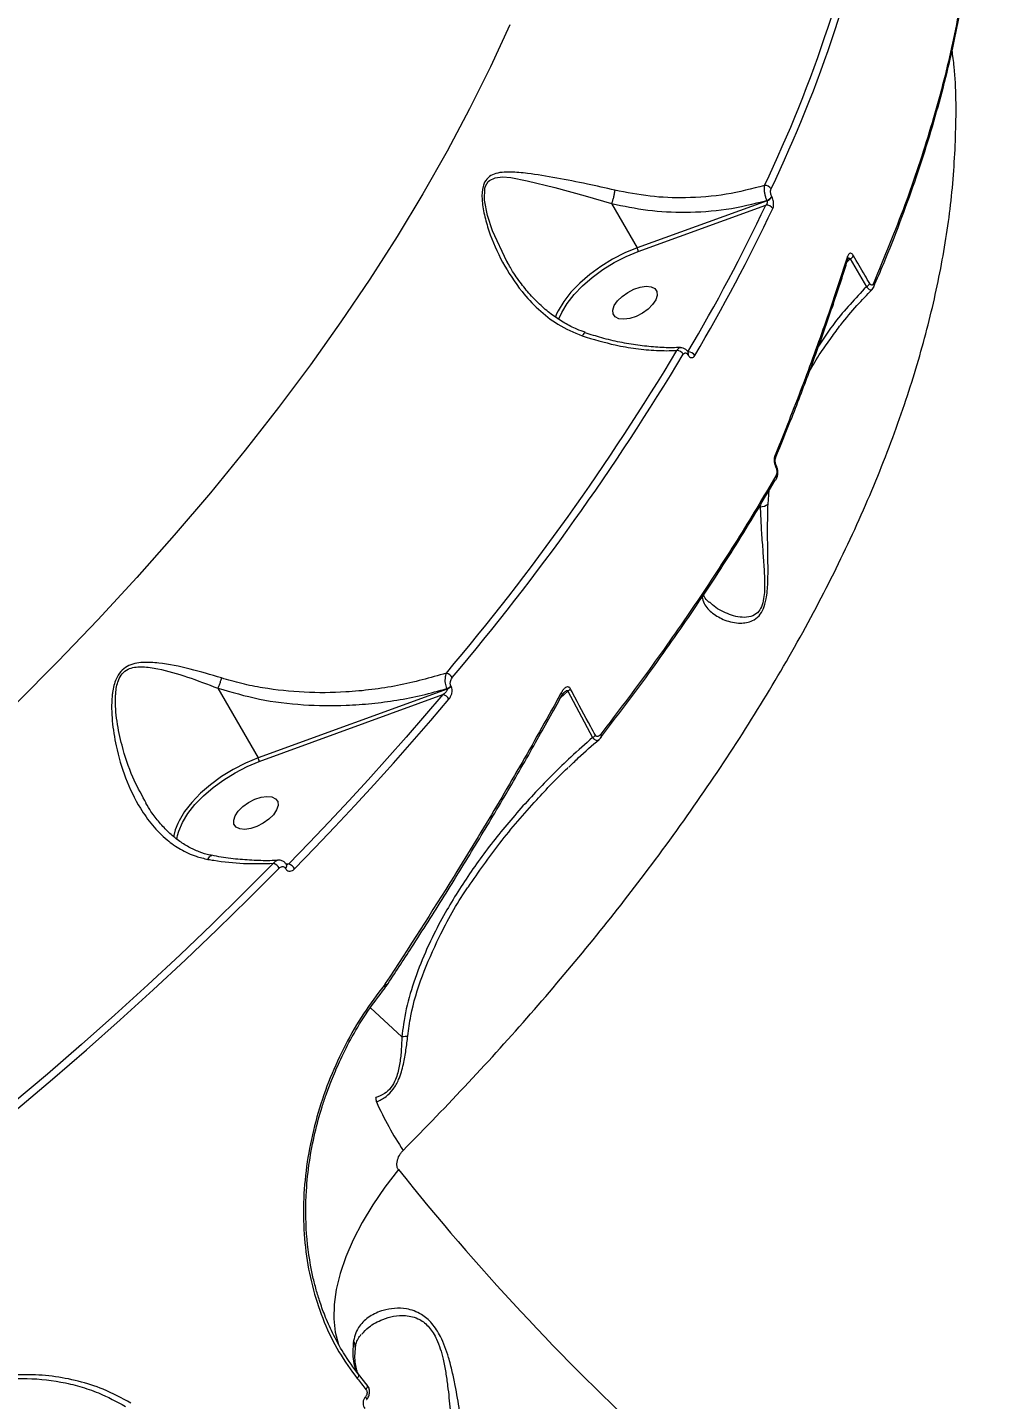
# Model space of a CAD drawing. Header units: millimetres. Extents: x -7447 to 8662, y -5576 to 6370.
# Drawn here: x 1493.8 to 1671.4, y -1896.2 to -1646 of the extents above; entities that cross this region are included whole.
import ezdxf

# ---------------------------------------------------------------- set-up
doc = ezdxf.new("R2010")
doc.units = ezdxf.units.MM
doc.layers.add('DiKom', color=7, linetype='Continuous')
doc.layers.add('DIKOM_ОБЪЕКТ', color=7, linetype='Continuous')
doc.styles.add('style1', font='arial.ttf', dxfattribs={"width": 0.8})
doc.dimstyles.new('1-50', dxfattribs={"dimtxt": 300, "dimasz": 200, "dimexe": 100, "dimexo": 0, "dimgap": 100, "dimtad": 1, "dimdec": 0, "dimtxsty": 'style1', "dimcen": 0, "dimclrd": 7, "dimclre": 7, "dimadec": 1, "dimazin": 2, "dimtfac": 1, "dimtdec": 0, "dimtmove": 1, "dimatfit": 3, "dimfxl": 0, "dimlwd": 25, "dimlwe": 18, "dimarcsym": 0})

# ---------------------------------------------------------------- blocks, each defined once
blk = doc.blocks.new('*D10')
at = {"color": 7, "linetype": 'Continuous', "lineweight": 18, "transparency": 16777216}
for p, q in [((-5489.75, 240.8), (-5489.75, 4573.49)), ((4778.18, -2126.78), (4778.18, 4573.49))]:
    blk.add_line(p, q, dxfattribs=at)
at = {"color": 7, "linetype": 'Continuous', "lineweight": 25, "transparency": 16777216}
blk.add_line((4578.18, 4473.49), (-5289.75, 4473.49), dxfattribs=at)
at = {"color": 7, "linetype": 'Continuous', "transparency": 16777216}
for points in [[(-5289.75, 4506.82), (-5289.75, 4440.16), (-5489.75, 4473.49)], [(4578.18, 4506.82), (4578.18, 4440.16), (4778.18, 4473.49)]]:
    blk.add_solid(points, dxfattribs=at)
at = {"layer": 'Defpoints', "color": 0, "linetype": 'Continuous', "transparency": 16777216}
for p in [(-5489.75, 4473.49), (-5489.75, 240.8), (4778.18, -2126.78)]:
    blk.add_point(p, dxfattribs=at)
at = {"color": 0, "linetype": 'Continuous', "lineweight": 15, "transparency": 16777216, "insert": (-777.31, 4726.76), "char_height": 300, "attachment_point": 5, "style": 'style1'}
blk.add_mtext('10300', dxfattribs=at)
blk = doc.blocks.new('*D11')
at = {"color": 7, "linetype": 'Continuous', "lineweight": 18, "transparency": 16777216}
for p, q in [((2045.4, 3512.26), (7772.09, 3512.26)), ((-1858.48, -4091.08), (7772.09, -4091.08))]:
    blk.add_line(p, q, dxfattribs=at)
at = {"color": 7, "linetype": 'Continuous', "lineweight": 25, "transparency": 16777216}
blk.add_line((7672.09, -3891.08), (7672.09, 3312.26), dxfattribs=at)
at = {"color": 7, "linetype": 'Continuous', "transparency": 16777216}
for points in [[(7638.76, 3312.26), (7705.42, 3312.26), (7672.09, 3512.26)], [(7638.76, -3891.08), (7705.42, -3891.08), (7672.09, -4091.08)]]:
    blk.add_solid(points, dxfattribs=at)
at = {"layer": 'Defpoints', "color": 0, "linetype": 'Continuous', "transparency": 16777216}
for p in [(2045.4, 3512.26), (7672.09, 3512.26), (-1858.48, -4091.08)]:
    blk.add_point(p, dxfattribs=at)
at = {"color": 0, "linetype": 'Continuous', "lineweight": 15, "transparency": 16777216, "insert": (7418.92, 3.22), "char_height": 300, "attachment_point": 5, "rotation": 90, "style": 'style1'}
blk.add_mtext('7600', dxfattribs=at)
blk = doc.blocks.new('*D12')
at = {"layer": 'Defpoints', "color": 0, "transparency": 16777216}
for p in [(-7446.93, 5919.72), (-7446.93, 736.93), (6905.53, -2412.68)]:
    blk.add_point(p, dxfattribs=at)
at = {"layer": 'DiKom', "color": 7, "lineweight": 18, "transparency": 16777216}
for p, q in [((-7446.93, 736.93), (-7446.93, 6019.72)), ((6905.53, -2412.68), (6905.53, 6019.72))]:
    blk.add_line(p, q, dxfattribs=at)
at = {"layer": 'DiKom', "color": 7, "lineweight": 25, "transparency": 16777216}
blk.add_line((6705.53, 5919.72), (-7246.93, 5919.72), dxfattribs=at)
at = {"layer": 'DiKom', "color": 7, "transparency": 16777216}
for points in [[(-7246.93, 5953.05), (-7246.93, 5886.39), (-7446.93, 5919.72)], [(6705.53, 5953.05), (6705.53, 5886.39), (6905.53, 5919.72)]]:
    blk.add_solid(points, dxfattribs=at)
at = {"layer": 'DiKom', "color": 0, "transparency": 16777216, "insert": (-918.31, 6173), "char_height": 300, "attachment_point": 5, "style": 'style1'}
blk.add_mtext('14300', dxfattribs=at)
blk = doc.blocks.new('*D13')
at = {"layer": 'Defpoints', "color": 0, "transparency": 16777216}
for p in [(2049.72, 5594.27), (-1141.86, -5576.35), (8561.69, -5576.35)]:
    blk.add_point(p, dxfattribs=at)
at = {"layer": 'DiKom', "color": 7, "lineweight": 18, "transparency": 16777216}
for p, q in [((2049.72, 5594.27), (8661.69, 5594.27)), ((-1141.86, -5576.35), (8661.69, -5576.35))]:
    blk.add_line(p, q, dxfattribs=at)
at = {"layer": 'DiKom', "color": 7, "lineweight": 25, "transparency": 16777216}
blk.add_line((8561.69, 5394.27), (8561.69, -5376.35), dxfattribs=at)
at = {"layer": 'DiKom', "color": 7, "transparency": 16777216}
for points in [[(8528.35, 5394.27), (8595.02, 5394.27), (8561.69, 5594.27)], [(8528.35, -5376.35), (8595.02, -5376.35), (8561.69, -5576.35)]]:
    blk.add_solid(points, dxfattribs=at)
at = {"layer": 'DiKom', "color": 0, "transparency": 16777216, "insert": (8308.52, 8.96), "char_height": 300, "attachment_point": 5, "rotation": 90, "style": 'style1'}
blk.add_mtext('11200', dxfattribs=at)

msp = doc.modelspace()

# ---------------------------------------------------------------- linework, layer by layer
at = {"layer": 'DIKOM_ОБЪЕКТ', "color": 7, "linetype": 'Continuous', "lineweight": 15}
for p, q in [((1600.41, -1678.11), (1605.08, -1686.2)), ((1628.76, -1677.61), (1605.08, -1686.2)), ((1605.28, -1686.86), (1628.53, -1678.43)), ((1628.73, -1677.55), (1628.76, -1677.61)), ((1629.65, -1676.89), (1629.62, -1676.83)), ((1643.37, -1688.73), (1643.91, -1688.22)), ((1643.91, -1688.22), (1646.88, -1693.3)), ((1648.26, -1693.28), (1648.25, -1693.31)), ((1590.43, -1698.13), (1590.1, -1698.91)), ((1614.32, -1705.69), (1614.35, -1705.73)), ((1614.4, -1705.29), (1614.38, -1705.25)), ((1628.95, -1732.92), (1629.16, -1730.38)), ((1627.55, -1733.04), (1627.52, -1733.41)), ((1618.35, -1750.82), (1618.27, -1750.74)), ((1528.56, -1766.5), (1535.92, -1779.23)), ((1570.35, -1766.57), (1570.4, -1766.65)), ((1571.14, -1766.14), (1571.1, -1766.06)), ((1570.4, -1766.65), (1535.92, -1779.23)), ((1536.11, -1779.9), (1569.61, -1767.67)), ((1591.1, -1768.23), (1592.4, -1767.02)), ((1592.4, -1767.02), (1596.94, -1775.49)), ((1515.5, -1787.45), (1515.27, -1787)), ((1521.11, -1794.11), (1521.23, -1793.39)), ((1541.52, -1798.55), (1541.03, -1798.61)), ((1541.14, -1798.73), (1541.13, -1798.71)), ((1540.9, -1799.36), (1540.91, -1799.38)), ((1559.1, -1820.42), (1558.91, -1820.7)), ((1559.04, -1821.18), (1559.37, -1820.73)), ((1559.13, -1820.38), (1559.1, -1820.42)), ((1562.15, -1830.1), (1556.42, -1824.8)), ((1553.65, -1886.69), (1553.66, -1886.65)), ((1555.84, -1893.58), (1554.26, -1891.6)), ((1555.5, -1895.73), (1555.49, -1895.75)), ((1555.71, -1896.23), (1555.73, -1896.21))]:
    msp.add_line(p, q, dxfattribs=at)
at = {"layer": 'DIKOM_ОБЪЕКТ', "color": 7, "linetype": 'Continuous', "lineweight": 15, "flags": 128}
for points in [[(1581.86, -1645.55), (1578.34, -1653.18), (1574.51, -1660.86), (1570.39, -1668.58), (1565.97, -1676.33), (1561.27, -1684.1), (1556.28, -1691.9), (1551.01, -1699.7), (1545.46, -1707.51), (1539.65, -1715.31), (1533.56, -1723.1), (1527.22, -1730.87), (1520.63, -1738.62), (1513.79, -1746.34), (1506.71, -1754.01), (1499.39, -1761.64), (1491.85, -1769.21)], [(1581.31, -1688.7), (1578.66, -1683.07), (1577.77, -1680.32), (1577.22, -1677.48), (1577.29, -1675.32), (1577.41, -1674.92), (1577.91, -1674.07), (1578.11, -1673.89), (1579.14, -1673.4), (1580.52, -1673.27), (1582.03, -1673.39), (1585.03, -1673.95), (1590.05, -1675.2), (1595.59, -1676.72), (1600.41, -1678.11), (1600.41, -1678.11), (1600.41, -1678.11)], [(1605.08, -1686.2), (1602.8, -1687.13), (1600.56, -1688.28), (1598.42, -1689.6), (1596.41, -1691.06), (1594.59, -1692.64), (1593, -1694.29), (1591.68, -1695.97), (1590.66, -1697.66), (1590.43, -1698.13)], [(1590.72, -1699.29), (1591.3, -1697.97), (1592.29, -1696.34), (1593.56, -1694.7), (1595.1, -1693.1), (1596.87, -1691.58), (1598.81, -1690.16), (1600.9, -1688.88), (1603.07, -1687.77), (1605.28, -1686.86)], [(1605.62, -1693.34), (1606.7, -1693.19), (1607.61, -1693.29), (1608.29, -1693.62), (1608.67, -1694.16), (1608.73, -1694.86), (1608.46, -1695.68), (1607.88, -1696.54), (1607.05, -1697.37), (1606.02, -1698.1), (1604.89, -1698.69), (1603.73, -1699.07), (1602.66, -1699.22), (1601.75, -1699.12), (1601.07, -1698.79), (1600.69, -1698.25), (1600.63, -1697.55), (1600.9, -1696.73), (1601.47, -1695.88), (1602.31, -1695.04), (1603.34, -1694.31), (1604.47, -1693.72), (1605.62, -1693.34)], [(1569.61, -1767.67), (1566.29, -1771.56), (1562.92, -1775.45), (1559.49, -1779.32), (1556, -1783.19), (1552.46, -1787.04), (1548.87, -1790.89), (1545.22, -1794.73), (1541.52, -1798.55)], [(1542.59, -1799.45), (1546.3, -1795.61), (1549.95, -1791.77), (1553.56, -1787.91), (1557.11, -1784.05), (1560.6, -1780.17), (1564.04, -1776.28), (1567.42, -1772.39), (1570.74, -1768.49)], [(1591.21, -1767.34), (1591.29, -1767.45), (1591.35, -1767.55), (1591.38, -1767.64), (1591.38, -1767.72), (1591.35, -1767.79)], [(1521.23, -1793.39), (1521.45, -1792.6), (1522.13, -1791.01), (1523.12, -1789.38), (1524.4, -1787.74), (1525.94, -1786.14), (1527.7, -1784.61), (1529.65, -1783.19), (1531.73, -1781.91), (1533.9, -1780.81), (1536.11, -1779.9)], [(1535.92, -1779.23), (1533.64, -1780.17), (1531.4, -1781.31), (1529.25, -1782.63), (1527.24, -1784.1), (1525.43, -1785.67), (1523.84, -1787.32), (1522.52, -1789.01), (1521.5, -1790.7), (1521.26, -1791.17)], [(1536.46, -1786.38), (1537.53, -1786.23), (1538.45, -1786.32), (1539.12, -1786.65), (1539.5, -1787.19), (1539.56, -1787.9), (1539.29, -1788.71), (1538.72, -1789.57), (1537.88, -1790.4), (1536.86, -1791.14), (1535.72, -1791.72), (1534.57, -1792.11), (1533.49, -1792.26), (1532.58, -1792.16), (1531.91, -1791.83), (1531.52, -1791.29), (1531.47, -1790.59), (1531.73, -1789.77), (1532.31, -1788.91), (1533.14, -1788.08), (1534.17, -1787.35), (1535.31, -1786.76), (1536.46, -1786.38)], [(1521.26, -1791.17), (1520.8, -1792.34), (1520.48, -1793.61)], [(1538.73, -1798.43), (1533.16, -1804.02), (1527.48, -1809.58), (1521.69, -1815.11), (1515.79, -1820.61), (1509.79, -1826.06), (1503.69, -1831.48), (1497.5, -1836.86), (1491.21, -1842.19)], [(1492.12, -1843.17), (1498.42, -1837.83), (1504.63, -1832.44), (1510.75, -1827.01), (1516.76, -1821.54), (1522.67, -1816.03), (1528.47, -1810.49), (1534.17, -1804.92), (1539.75, -1799.32)], [(1559.1, -1820.42), (1559.2, -1820.52), (1559.27, -1820.62), (1559.31, -1820.7), (1559.33, -1820.77), (1559.31, -1820.82), (1559.31, -1820.83)], [(1559.13, -1820.38), (1559.22, -1820.49), (1559.29, -1820.58), (1559.33, -1820.67), (1559.34, -1820.74), (1559.33, -1820.79), (1559.33, -1820.8)], [(1561.51, -1854.28), (1559.05, -1857.5), (1556.85, -1860.72), (1554.92, -1863.94), (1553.28, -1867.11), (1551.94, -1870.21), (1550.9, -1873.23), (1550.19, -1876.13), (1549.79, -1878.9), (1549.73, -1881.52), (1549.99, -1883.95), (1550.58, -1886.19), (1550.62, -1886.32)], [(1555.59, -1894.38), (1555.69, -1894.26), (1555.78, -1894.13), (1555.84, -1894.01), (1555.88, -1893.89), (1555.9, -1893.79), (1555.89, -1893.69), (1555.86, -1893.61), (1555.84, -1893.58)], [(1555.49, -1895.75), (1555.58, -1895.86), (1555.65, -1895.96), (1555.7, -1896.05), (1555.73, -1896.13), (1555.73, -1896.19), (1555.71, -1896.23)], [(1555.5, -1895.73), (1555.59, -1895.84), (1555.66, -1895.94), (1555.71, -1896.03), (1555.74, -1896.11), (1555.75, -1896.17), (1555.73, -1896.21)]]:
    msp.add_lwpolyline(points, dxfattribs=at)
at = {"layer": 'DIKOM_ОБЪЕКТ', "color": 7, "linetype": 'Continuous', "lineweight": 15}
for centre, radius, start, end in [((1407.49, -1569.28), 244.73, 334.4551, 349.0153), ((1408.21, -1569.66), 245.28, 334.4552, 349.0153), ((1628.39, -1676.15), 1.33, 32.5026, 94.0451), ((1319.11, -1531.29), 342.63, 329.5036, 334.5668), ((1628.69, -1679.75), 1.33, 32.3139, 96.7649), ((1628.22, -1676.02), 1.61, 288.2911, 329.8654), ((1628.26, -1676.08), 1.61, 288.2834, 329.8732), ((1319.66, -1531.55), 343.43, 329.5036, 334.567), ((1603.87, -1686.91), 1.4, 2.0926, 30.6205), ((1643.04, -1688.12), 0.514, 342.5323, 40.3022), ((1643.22, -1686.87), 1.52, 297.134, 329.9808), ((1646.15, -1691.94), 1.54, 298.0938, 330.6654), ((1647.68, -1693.06), 0.619, 339.4364, 35.7944), ((1223.39, -1471.35), 453.68, 319.8695, 329.0114), ((1223.7, -1471.5), 454.69, 319.8695, 329.0114), ((1612.27, -1706.37), 1.44, 31.825, 88.3686), ((1613.98, -1705.42), 0.427, 322.3737, 23.648), ((1614.38, -1706.58), 1.41, 31.6189, 91.6028), ((1614.01, -1705.47), 0.425, 322.2828, 24.5248), ((1629.88, -1724.35), 0.479, 342.7646, 44.9955), ((1630.07, -1725.93), 0.371, 317.3368, 19.5294), ((1630.06, -1728.17), 0.439, 297.3733, 329.3083), ((1629.91, -1728.15), 0.585, 334.8651, 37.1044), ((1627.55, -1731.2), 2.21, 269.1259, 309.086), ((1569.84, -1765.46), 1.75, 30.6045, 76.0971), ((1569.74, -1764.87), 1.81, 289.8263, 318.6778), ((1569.78, -1764.95), 1.81, 289.8263, 318.6778), ((1569.25, -1769.36), 1.73, 30.1909, 78.1131), ((1591.6, -1765.44), 1.77, 296.772, 317.6838), ((1596.1, -1773.91), 1.79, 298.1702, 318.8325), ((1598.02, -1775.23), 0.546, 332.9965, 39.2251), ((1534.7, -1779.96), 1.42, 2.4004, 30.6293), ((1537.95, -1800.36), 2.08, 30.0957, 67.8376), ((1540.55, -1798.87), 0.597, 305.2804, 16.0914), ((1540.57, -1798.9), 0.591, 305.0476, 17.3998), ((1540.85, -1800.44), 2, 29.7075, 70.4504), ((1554.71, -1841.97), 2.79, 0.4015, 16.904), ((1621.36, -1812.52), 70.32, 204.7367, 212.9855), ((1918.89, -1568.43), 457.64, 218.6541, 235.7573), ((1552.05, -1886.52), 1.61, 355.4634, 37.1453), ((1902.7, -1615.22), 445.43, 218.4822, 218.8086)]:
    msp.add_arc(centre, radius, start, end, dxfattribs=at)
for points, knots in [([(1680.26, -1630.13), (1681.23, -1630.81), (1684.24, -1632.91), (1688.68, -1637.56), (1693.62, -1643.94), (1698.02, -1651.43), (1701.88, -1659.98), (1705.17, -1669.6), (1707.86, -1680.32), (1709.93, -1692.13), (1711.35, -1705.09), (1712.06, -1719.05), (1712.08, -1733.65), (1711.42, -1748.72), (1710.15, -1764.15), (1708.24, -1780.36), (1705.67, -1797.33), (1702.43, -1815), (1698.61, -1832.88), (1694.26, -1850.88), (1689.41, -1868.93), (1683.98, -1887.43), (1677.94, -1906.33), (1671.34, -1925.58), (1666.5, -1938.5), (1664.08, -1944.96)], [0, 0, 0, 0, 0.020905, 0.064164, 0.107456, 0.150714, 0.195221, 0.239765, 0.284272, 0.330388, 0.376506, 0.423285, 0.470064, 0.514, 0.557971, 0.601907, 0.647124, 0.692377, 0.737595, 0.780736, 0.823909, 0.867051, 0.911356, 0.955695, 1, 1, 1, 1]), ([(1664.86, -1637.13), (1664.06, -1641.57), (1662.46, -1650.47), (1658.74, -1664.25), (1654.13, -1678.31), (1650.16, -1687.91), (1648.18, -1692.7)], [0, 0, 0, 0, 0.248616, 0.497233, 0.748617, 1, 1, 1, 1]), ([(1648.22, -1693.29), (1648.84, -1691.87), (1650.55, -1687.93), (1653.05, -1681.54), (1655.74, -1674.13), (1658.14, -1666.79), (1660.25, -1659.54), (1662.09, -1652.36), (1663.62, -1645.25), (1664.57, -1640.33), (1664.92, -1637.81), (1664.95, -1637.61)], [0, 0, 0, 0, 0.074127, 0.205133, 0.336071, 0.466682, 0.596888, 0.727085, 0.857669, 0.988518, 1, 1, 1, 1]), ([(1562.38, -1850.8), (1566.41, -1846.68), (1574.46, -1838.42), (1585.78, -1825.85), (1596.51, -1813.17), (1606.9, -1799.95), (1616.81, -1786.27), (1626.11, -1772.15), (1634.53, -1757.96), (1641.98, -1743.74), (1648.42, -1729.55), (1653.64, -1715.82), (1657.68, -1702.61), (1660.61, -1689.93), (1662.54, -1677.4), (1663.3, -1665.14), (1663.29, -1656), (1662.66, -1651.14), (1662.52, -1650.13)], [0, 0, 0, 0, 0.060308, 0.120617, 0.181526, 0.242434, 0.309768, 0.377153, 0.444485, 0.513803, 0.583177, 0.652494, 0.717709, 0.782973, 0.848187, 0.915283, 0.982434, 1, 1, 1, 1]), ([(1600.99, -1675.68), (1599.31, -1675.3), (1595.65, -1674.47), (1590.28, -1673.43), (1585.65, -1672.66), (1582.42, -1672.35), (1580.4, -1672.4), (1579, -1672.66), (1577.82, -1673.31), (1577.2, -1674.22), (1576.79, -1675.53), (1576.69, -1677.44), (1577.15, -1680.2), (1578.28, -1684.12), (1580.41, -1688.94), (1583.54, -1693.74), (1587.01, -1697.49), (1590.62, -1700.38), (1593.52, -1701.61), (1595.03, -1702.25)], [0, 0, 0, 0, 0.079019, 0.172179, 0.268059, 0.328729, 0.361058, 0.393899, 0.422331, 0.451318, 0.459943, 0.498992, 0.544604, 0.591434, 0.687619, 0.78658, 0.854677, 0.924445, 1, 1, 1, 1]), ([(1600.99, -1675.68), (1600.98, -1675.74), (1600.96, -1675.91), (1600.89, -1676.31), (1600.77, -1676.88), (1600.6, -1677.55), (1600.48, -1677.92), (1600.41, -1678.11)], [0, 0, 0, 0, 0.087319, 0.253614, 0.502424, 0.751225, 1, 1, 1, 1]), ([(1628.3, -1674.82), (1625.99, -1675.42), (1621.3, -1676.64), (1614.23, -1677.18), (1607.37, -1676.94), (1603.13, -1676.1), (1600.99, -1675.68)], [0, 0, 0, 0, 0.262566, 0.532665, 0.763648, 1, 1, 1, 1]), ([(1628.3, -1674.82), (1628.27, -1674.94), (1628.22, -1675.21), (1628.22, -1675.77), (1628.32, -1676.4), (1628.49, -1677.03), (1628.65, -1677.38), (1628.73, -1677.55)], [0, 0, 0, 0, 0.170042, 0.3808, 0.586709, 0.79312, 1, 1, 1, 1]), ([(1629.62, -1676.83), (1629.58, -1676.75), (1629.49, -1676.57), (1629.42, -1676.25), (1629.4, -1675.93), (1629.43, -1675.64), (1629.49, -1675.5), (1629.51, -1675.43)], [0, 0, 0, 0, 0.203964, 0.408034, 0.613528, 0.826568, 1, 1, 1, 1]), ([(1600.41, -1678.11), (1602.6, -1678.57), (1607.02, -1679.49), (1614.08, -1679.82), (1621.45, -1679.35), (1626.28, -1678.16), (1628.73, -1677.55)], [0, 0, 0, 0, 0.232892, 0.471297, 0.731973, 1, 1, 1, 1]), ([(1600.41, -1678.11), (1600.41, -1678.11), (1600.41, -1678.11), (1600.41, -1678.11), (1600.41, -1678.11), (1600.41, -1678.11)], [0, 0, 0, 0, 0.388498, 0.901001, 1, 1, 1, 1]), ([(1628.76, -1677.61), (1628.78, -1677.65), (1628.8, -1677.69), (1628.82, -1677.8), (1628.81, -1677.94), (1628.75, -1678.12), (1628.65, -1678.3), (1628.57, -1678.39), (1628.53, -1678.43)], [0, 0, 0, 0, 0.144592, 0.175577, 0.362607, 0.57105, 0.804743, 1, 1, 1, 1]), ([(1629.81, -1679.04), (1629.85, -1678.94), (1629.93, -1678.72), (1629.98, -1678.27), (1629.96, -1677.78), (1629.85, -1677.29), (1629.72, -1677.02), (1629.65, -1676.89)], [0, 0, 0, 0, 0.174181, 0.389602, 0.595807, 0.797848, 1, 1, 1, 1]), ([(1581.49, -1689.01), (1581.45, -1688.96), (1581.38, -1688.87), (1581.34, -1688.76), (1581.31, -1688.7)], [0, 0, 0, 0, 0.48649, 1, 1, 1, 1]), ([(1595.58, -1701.6), (1595.08, -1701.43), (1593.78, -1700.98), (1591.79, -1699.93), (1589.59, -1698.5), (1587.48, -1696.76), (1585.51, -1694.73), (1583.64, -1692.4), (1582.24, -1690.38), (1581.53, -1689.07), (1581.33, -1688.7)], [0, 0, 0, 0, 0.081237, 0.209081, 0.343655, 0.483624, 0.627252, 0.774776, 0.936628, 1, 1, 1, 1]), ([(1643.44, -1687.79), (1643.28, -1688.28), (1642.5, -1690.72), (1640.39, -1697.12), (1636.88, -1707.07), (1633.18, -1716.73), (1630.87, -1722.41), (1630.22, -1724.01)], [0, 0, 0, 0, 0.041372, 0.20687, 0.538149, 0.86943, 1, 1, 1, 1]), ([(1630.32, -1724.5), (1631.33, -1722.01), (1633.54, -1716.58), (1636.69, -1708.3), (1639.77, -1699.67), (1642.05, -1692.99), (1643.21, -1689.23), (1643.51, -1688.27)], [0, 0, 0, 0, 0.202116, 0.441824, 0.680567, 0.918412, 1, 1, 1, 1]), ([(1644.53, -1687.63), (1644.47, -1687.53), (1644.34, -1687.34), (1644.12, -1687.19), (1643.9, -1687.17), (1643.7, -1687.28), (1643.54, -1687.5), (1643.47, -1687.7), (1643.44, -1687.79)], [0, 0, 0, 0, 0.164357, 0.329162, 0.489749, 0.661599, 0.861387, 1, 1, 1, 1]), ([(1643.54, -1688.2), (1643.54, -1688.2), (1643.59, -1688.15), (1643.66, -1688.1), (1643.75, -1688.06), (1643.8, -1688.05), (1643.85, -1688.06), (1643.88, -1688.1), (1643.9, -1688.15), (1643.91, -1688.2), (1643.91, -1688.22)], [0, 0, 0, 0, 0.009989, 0.322388, 0.467043, 0.559159, 0.66686, 0.768404, 0.878114, 1, 1, 1, 1]), ([(1643.54, -1688.26), (1643.55, -1688.25), (1643.56, -1688.18), (1643.58, -1688.15), (1643.58, -1688.16), (1643.58, -1688.16)], [0, 0, 0, 0, 0.214013, 0.840826, 1, 1, 1, 1]), ([(1647.5, -1692.7), (1647.2, -1692.19), (1646.19, -1690.51), (1645.22, -1688.82), (1644.53, -1687.63)], [0, 0, 0, 0, 0.299627, 1, 1, 1, 1]), ([(1646.88, -1693.3), (1644.87, -1695.42), (1641.64, -1698.83), (1639.11, -1702.67), (1638.15, -1704.13)], [0, 0, 0, 0, 0.62051, 1, 1, 1, 1]), ([(1640.47, -1702.61), (1641.05, -1701.8), (1642.51, -1699.78), (1645, -1696.82), (1647, -1694.75), (1647.94, -1693.78)], [0, 0, 0, 0, 0.258439, 0.652597, 1, 1, 1, 1]), ([(1646.88, -1693.3), (1647, -1693.43), (1647.25, -1693.69), (1647.58, -1693.87), (1647.82, -1693.89), (1647.89, -1693.79), (1647.92, -1693.76)], [0, 0, 0, 0, 0.286938, 0.574014, 0.859094, 1, 1, 1, 1]), ([(1648.18, -1692.7), (1648.18, -1692.71), (1648.14, -1692.8), (1648.06, -1692.91), (1647.93, -1692.99), (1647.78, -1692.98), (1647.63, -1692.89), (1647.54, -1692.76), (1647.5, -1692.7)], [0, 0, 0, 0, 0.035452, 0.257298, 0.448193, 0.628101, 0.814332, 1, 1, 1, 1]), ([(1647.94, -1693.77), (1648.03, -1693.67), (1648.16, -1693.52), (1648.23, -1693.33), (1648.25, -1693.28)], [0, 0, 0, 0, 0.698464, 1, 1, 1, 1]), ([(1595.54, -1701.71), (1595.5, -1701.71), (1595.42, -1701.7), (1595.24, -1701.91), (1595.1, -1702.12), (1595.04, -1702.23), (1595.03, -1702.25)], [0, 0, 0, 0, 0.323568, 0.721101, 0.92881, 1, 1, 1, 1]), ([(1595.03, -1702.25), (1597.05, -1702.86), (1600.34, -1703.85), (1604.87, -1704.61), (1608.65, -1704.98), (1611.08, -1704.95), (1612.31, -1704.93)], [0, 0, 0, 0, 0.342219, 0.557264, 0.774602, 1, 1, 1, 1]), ([(1612.97, -1704.35), (1612.49, -1704.38), (1611.02, -1704.45), (1608.43, -1704.33), (1605.21, -1704), (1601.92, -1703.43), (1598.69, -1702.67), (1596.57, -1702), (1595.56, -1701.67)], [0, 0, 0, 0, 0.087937, 0.272736, 0.45836, 0.644345, 0.830024, 1, 1, 1, 1]), ([(1636.45, -1708.84), (1637.13, -1707.64), (1638.36, -1705.48), (1639.85, -1703.45), (1640.51, -1702.55)], [0, 0, 0, 0, 0.554601, 1, 1, 1, 1]), ([(1612.97, -1704.42), (1612.97, -1704.42), (1612.83, -1704.4), (1612.6, -1704.55), (1612.41, -1704.8), (1612.31, -1704.93)], [0, 0, 0, 0, 0.000888, 0.500258, 1, 1, 1, 1]), ([(1614.38, -1705.25), (1614.38, -1705.25), (1614.28, -1705.06), (1614, -1704.75), (1613.51, -1704.45), (1613.17, -1704.44), (1613, -1704.43)], [0, 0, 0, 0, 0.000423, 0.388275, 0.715144, 1, 1, 1, 1]), ([(1613.49, -1705.61), (1613.54, -1705.54), (1613.64, -1705.41), (1613.84, -1705.34), (1614.03, -1705.37), (1614.2, -1705.5), (1614.29, -1705.63), (1614.32, -1705.69)], [0, 0, 0, 0, 0.214329, 0.428413, 0.642904, 0.85768, 1, 1, 1, 1]), ([(1614.35, -1705.73), (1614.4, -1705.8), (1614.52, -1706), (1614.77, -1706.19), (1615.07, -1706.25), (1615.36, -1706.14), (1615.51, -1705.94), (1615.58, -1705.84)], [0, 0, 0, 0, 0.140788, 0.355332, 0.570048, 0.784968, 1, 1, 1, 1]), ([(1614.45, -1705.36), (1614.44, -1705.36), (1614.44, -1705.36), (1614.41, -1705.31), (1614.4, -1705.29)], [0, 0, 0, 0, 0.616914, 1, 1, 1, 1]), ([(1630.22, -1724.01), (1630.17, -1724.18), (1630.06, -1724.51), (1630.05, -1725.13), (1630.13, -1725.71), (1630.28, -1726.03), (1630.34, -1726.18)], [0, 0, 0, 0, 0.259164, 0.517703, 0.781197, 1, 1, 1, 1]), ([(1630.42, -1725.8), (1630.4, -1725.76), (1630.36, -1725.68), (1630.3, -1725.48), (1630.25, -1725.21), (1630.25, -1724.91), (1630.28, -1724.66), (1630.32, -1724.52), (1630.34, -1724.49), (1630.34, -1724.49)], [0, 0, 0, 0, 0.117511, 0.249037, 0.426351, 0.636199, 0.834694, 0.992823, 1, 1, 1, 1]), ([(1630.34, -1726.18), (1630.36, -1726.22), (1630.44, -1726.37), (1630.53, -1726.69), (1630.56, -1727.11), (1630.51, -1727.5), (1630.42, -1727.7), (1630.38, -1727.8)], [0, 0, 0, 0, 0.079852, 0.318141, 0.555612, 0.777403, 1, 1, 1, 1]), ([(1630.43, -1728.39), (1630.45, -1728.36), (1630.59, -1728.16), (1630.72, -1727.67), (1630.76, -1726.92), (1630.66, -1726.24), (1630.45, -1725.91), (1630.4, -1725.82)], [0, 0, 0, 0, 0.047798, 0.280055, 0.566297, 0.880871, 1, 1, 1, 1]), ([(1598.36, -1775.58), (1601.34, -1771.68), (1607.28, -1763.86), (1615.51, -1752.1), (1623.26, -1740.32), (1627.93, -1732.48), (1630.26, -1728.56)], [0, 0, 0, 0, 0.249121, 0.498242, 0.749121, 1, 1, 1, 1]), ([(1630.38, -1727.8), (1628.06, -1731.69), (1623.41, -1739.49), (1615.68, -1751.26), (1607.43, -1763.07), (1601.44, -1770.95), (1598.44, -1774.89)], [0, 0, 0, 0, 0.249121, 0.498243, 0.749121, 1, 1, 1, 1]), ([(1616.89, -1749.86), (1617, -1750.27), (1617.33, -1751.47), (1618.78, -1752.89), (1621.01, -1754.19), (1623.25, -1754.7), (1625.01, -1754.58), (1626.18, -1754.24), (1627.28, -1753.47), (1628.15, -1752.07), (1628.73, -1749.97), (1628.94, -1747.23), (1628.95, -1744.1), (1628.89, -1740.62), (1628.84, -1736.84), (1628.91, -1734.23), (1628.95, -1732.92)], [0, 0, 0, 0, 0.061278, 0.180406, 0.302714, 0.427502, 0.472004, 0.517068, 0.566548, 0.607275, 0.648058, 0.708369, 0.769933, 0.832856, 0.915842, 1, 1, 1, 1]), ([(1627.52, -1733.41), (1627.56, -1734.54), (1627.64, -1736.81), (1627.89, -1740.21), (1628.15, -1743.56), (1628.35, -1746.71), (1628.32, -1749.41), (1627.92, -1751.37), (1627.22, -1752.67), (1626.07, -1753.45), (1624.61, -1753.65), (1623.04, -1753.45), (1621, -1752.74), (1619.33, -1751.89), (1618.5, -1750.99), (1618.35, -1750.82)], [0, 0, 0, 0, 0.092724, 0.186311, 0.26741, 0.349731, 0.423081, 0.466139, 0.509086, 0.564187, 0.637608, 0.717247, 0.797004, 0.961009, 1, 1, 1, 1]), ([(1618.26, -1750.86), (1618.2, -1750.82), (1617.8, -1750.52), (1617.43, -1750.06), (1617.22, -1749.57), (1617.17, -1749.44)], [0, 0, 0, 0, 0.110437, 0.757068, 1, 1, 1, 1]), ([(1529.22, -1764.63), (1527.31, -1764.06), (1523.43, -1762.9), (1518.67, -1761.94), (1515.34, -1761.73), (1513.41, -1761.96), (1512.01, -1762.45), (1510.8, -1763.41), (1509.82, -1765.05), (1509.44, -1766.67), (1509.14, -1769.23), (1509.23, -1772.52), (1510.03, -1777.54), (1511.64, -1782.98), (1513.95, -1787.83), (1516.59, -1791.56), (1519.07, -1794.08), (1521.76, -1795.97), (1524.3, -1797.15), (1526.04, -1797.55), (1526.78, -1797.72)], [0, 0, 0, 0, 0.095209, 0.192956, 0.244799, 0.271069, 0.29817, 0.32429, 0.350388, 0.391075, 0.401943, 0.471964, 0.543809, 0.639396, 0.737851, 0.798855, 0.861364, 0.911374, 0.962837, 1, 1, 1, 1]), ([(1515.27, -1787), (1514.49, -1785.61), (1512.74, -1782.44), (1511.18, -1777.49), (1510.08, -1772.57), (1509.84, -1769.36), (1509.98, -1766.86), (1510.24, -1765.33), (1511.08, -1763.79), (1512.16, -1762.99), (1513.36, -1762.65), (1514.27, -1762.6), (1515.69, -1762.63), (1518.47, -1763.07), (1523.01, -1764.37), (1526.71, -1765.79), (1528.56, -1766.5)], [0, 0, 0, 0, 0.108407, 0.246739, 0.346658, 0.446201, 0.461079, 0.515506, 0.54918, 0.582724, 0.614877, 0.647239, 0.654112, 0.726062, 0.862981, 1, 1, 1, 1]), ([(1570.26, -1763.76), (1567.32, -1764.59), (1562.88, -1765.86), (1556.68, -1766.8), (1551, -1767.33), (1544.32, -1767.38), (1537.96, -1766.71), (1532.92, -1765.71), (1530.46, -1764.99), (1529.22, -1764.63)], [0, 0, 0, 0, 0.222715, 0.336733, 0.450748, 0.631003, 0.813276, 0.906645, 1, 1, 1, 1]), ([(1570.26, -1763.76), (1570.25, -1763.79), (1570.16, -1763.98), (1570.04, -1764.38), (1569.99, -1764.99), (1570.03, -1765.57), (1570.15, -1766.12), (1570.28, -1766.42), (1570.35, -1766.57)], [0, 0, 0, 0, 0.039156, 0.268346, 0.466425, 0.643644, 0.819953, 1, 1, 1, 1]), ([(1529.22, -1764.63), (1529.21, -1764.7), (1529.15, -1764.91), (1529.02, -1765.35), (1528.81, -1765.95), (1528.64, -1766.31), (1528.56, -1766.49)], [0, 0, 0, 0, 0.107459, 0.349447, 0.674698, 1, 1, 1, 1]), ([(1528.56, -1766.5), (1528.56, -1766.5), (1528.56, -1766.49), (1528.56, -1766.49), (1528.56, -1766.49), (1528.56, -1766.49)], [0, 0, 0, 0, 0.400466, 0.762958, 1, 1, 1, 1]), ([(1528.56, -1766.49), (1531.07, -1767.22), (1536.15, -1768.7), (1544.09, -1769.64), (1550.97, -1769.74), (1556.66, -1769.33), (1561.28, -1768.71), (1565.87, -1767.82), (1568.86, -1766.99), (1570.35, -1766.57)], [0, 0, 0, 0, 0.185205, 0.37522, 0.558026, 0.667272, 0.776521, 0.888259, 1, 1, 1, 1]), ([(1570.74, -1768.49), (1570.76, -1768.47), (1570.9, -1768.3), (1571.11, -1767.95), (1571.28, -1767.42), (1571.34, -1766.94), (1571.3, -1766.5), (1571.2, -1766.26), (1571.14, -1766.14)], [0, 0, 0, 0, 0.039229, 0.287225, 0.495184, 0.67101, 0.835309, 1, 1, 1, 1]), ([(1571.1, -1766.06), (1571.06, -1765.99), (1570.99, -1765.83), (1570.97, -1765.55), (1571.01, -1765.24), (1571.12, -1764.91), (1571.25, -1764.69), (1571.34, -1764.58), (1571.35, -1764.57)], [0, 0, 0, 0, 0.167337, 0.334492, 0.509172, 0.713117, 0.957759, 1, 1, 1, 1]), ([(1592.91, -1766.63), (1592.86, -1766.55), (1592.76, -1766.4), (1592.55, -1766.28), (1592.3, -1766.26), (1591.95, -1766.41), (1591.56, -1766.78), (1591.33, -1767.16), (1591.21, -1767.34)], [0, 0, 0, 0, 0.109896, 0.220059, 0.325743, 0.492539, 0.753696, 1, 1, 1, 1]), ([(1591.21, -1767.34), (1590.92, -1767.87), (1589.47, -1770.51), (1585.62, -1777.39), (1579.47, -1788), (1570.37, -1803.05), (1563.37, -1813.84), (1559.13, -1820.38)], [0, 0, 0, 0, 0.02999, 0.149952, 0.390072, 0.630191, 1, 1, 1, 1]), ([(1559.34, -1820.8), (1560.88, -1818.45), (1564.47, -1813), (1569.88, -1804.44), (1575.62, -1795.11), (1581.19, -1785.76), (1586.45, -1776.65), (1589.76, -1770.66), (1591.35, -1767.79)], [0, 0, 0, 0, 0.133077, 0.308408, 0.484031, 0.660137, 0.836917, 1, 1, 1, 1]), ([(1570.4, -1766.65), (1570.41, -1766.67), (1570.42, -1766.71), (1570.42, -1766.82), (1570.36, -1766.97), (1570.21, -1767.17), (1569.98, -1767.41), (1569.76, -1767.57), (1569.63, -1767.66), (1569.61, -1767.67)], [0, 0, 0, 0, 0.055245, 0.109805, 0.243713, 0.417587, 0.651805, 0.951854, 1, 1, 1, 1]), ([(1591.37, -1767.8), (1591.39, -1767.75), (1591.47, -1767.56), (1591.62, -1767.39), (1591.7, -1767.31), (1591.72, -1767.29)], [0, 0, 0, 0, 0.224959, 0.800682, 1, 1, 1, 1]), ([(1591.71, -1767.3), (1591.78, -1767.23), (1591.93, -1767.1), (1592.12, -1766.96), (1592.26, -1766.9), (1592.33, -1766.9), (1592.36, -1766.91), (1592.38, -1766.93), (1592.4, -1766.96), (1592.4, -1767), (1592.4, -1767.02)], [0, 0, 0, 0, 0.304889, 0.61115, 0.758528, 0.809497, 0.861149, 0.87559, 0.926172, 1, 1, 1, 1]), ([(1597.45, -1775.09), (1597.16, -1774.57), (1595.74, -1772.01), (1594.24, -1769.19), (1593.03, -1766.87), (1592.91, -1766.63)], [0, 0, 0, 0, 0.183166, 0.915886, 1, 1, 1, 1]), ([(1596.94, -1775.49), (1595.62, -1776.67), (1592.01, -1779.87), (1586.46, -1785.42), (1580.46, -1792.22), (1575.02, -1799.39), (1570.92, -1805.81), (1567.8, -1811.6), (1565.49, -1816.68), (1563.58, -1822.18), (1562.53, -1826.68), (1562.24, -1829.33), (1562.15, -1830.1)], [0, 0, 0, 0, 0.078334, 0.212592, 0.347266, 0.481793, 0.615849, 0.691666, 0.782071, 0.872618, 0.962812, 1, 1, 1, 1]), ([(1592.63, -1780.89), (1593.19, -1780.33), (1594.96, -1778.58), (1596.85, -1776.95), (1598.13, -1775.84)], [0, 0, 0, 0, 0.320901, 1, 1, 1, 1]), ([(1596.94, -1775.49), (1597.05, -1775.61), (1597.26, -1775.86), (1597.61, -1776.02), (1597.91, -1776.03), (1598.07, -1775.9), (1598.14, -1775.85)], [0, 0, 0, 0, 0.257391, 0.514608, 0.777104, 1, 1, 1, 1]), ([(1598.44, -1774.89), (1598.35, -1775), (1598.18, -1775.19), (1597.92, -1775.32), (1597.71, -1775.32), (1597.55, -1775.24), (1597.48, -1775.14), (1597.45, -1775.09)], [0, 0, 0, 0, 0.319655, 0.561875, 0.727977, 0.864026, 1, 1, 1, 1]), ([(1598.14, -1775.84), (1598.24, -1775.77), (1598.37, -1775.66), (1598.46, -1775.52), (1598.49, -1775.47)], [0, 0, 0, 0, 0.682342, 1, 1, 1, 1]), ([(1574.28, -1802.75), (1576.14, -1800.05), (1579.94, -1794.53), (1586.19, -1787.41), (1590.43, -1782.86), (1592.47, -1781), (1592.51, -1780.96)], [0, 0, 0, 0, 0.348564, 0.711875, 0.994152, 1, 1, 1, 1]), ([(1527.49, -1796.99), (1527.37, -1796.97), (1526.57, -1796.86), (1525.15, -1796.37), (1523.22, -1795.5), (1521.36, -1794.3), (1519.57, -1792.81), (1517.9, -1791.03), (1516.5, -1789.24), (1515.75, -1787.99), (1515.44, -1787.48)], [0, 0, 0, 0, 0.022566, 0.153537, 0.288793, 0.43122, 0.579283, 0.732165, 0.890782, 1, 1, 1, 1]), ([(1526.78, -1797.72), (1526.79, -1797.69), (1526.87, -1797.52), (1527.05, -1797.23), (1527.29, -1797), (1527.42, -1797.02), (1527.48, -1797.03)], [0, 0, 0, 0, 0.046578, 0.376284, 0.731115, 1, 1, 1, 1]), ([(1526.78, -1797.72), (1527.13, -1797.77), (1529.32, -1798.14), (1533.39, -1798.58), (1536.93, -1798.48), (1538.73, -1798.43)], [0, 0, 0, 0, 0.084989, 0.533469, 1, 1, 1, 1]), ([(1539.63, -1797.87), (1539.51, -1797.88), (1538.36, -1797.98), (1536.02, -1797.96), (1532.65, -1797.77), (1529.79, -1797.44), (1528.05, -1797.09), (1527.48, -1796.98)], [0, 0, 0, 0, 0.029346, 0.307573, 0.586202, 0.864682, 1, 1, 1, 1]), ([(1539.63, -1797.88), (1539.47, -1797.91), (1539.14, -1797.98), (1538.87, -1798.28), (1538.73, -1798.43)], [0, 0, 0, 0, 0.497112, 1, 1, 1, 1]), ([(1541.12, -1798.71), (1541.02, -1798.56), (1540.8, -1798.24), (1540.28, -1797.95), (1539.86, -1797.84), (1539.64, -1797.88), (1539.63, -1797.89)], [0, 0, 0, 0, 0.297982, 0.633987, 0.979226, 1, 1, 1, 1]), ([(1539.75, -1799.32), (1539.84, -1799.24), (1540.02, -1799.09), (1540.32, -1799.01), (1540.61, -1799.06), (1540.8, -1799.2), (1540.88, -1799.32), (1540.9, -1799.36)], [0, 0, 0, 0, 0.233627, 0.467345, 0.695521, 0.908724, 1, 1, 1, 1]), ([(1541.52, -1798.55), (1541.44, -1798.59), (1541.29, -1798.67), (1541.13, -1798.7), (1541.06, -1798.71)], [0, 0, 0, 0, 0.554356, 1, 1, 1, 1]), ([(1541.14, -1798.74), (1541.14, -1798.74), (1541.15, -1798.74), (1541.14, -1798.73), (1541.14, -1798.72)], [0, 0, 0, 0, 0.537883, 1, 1, 1, 1]), ([(1540.91, -1799.38), (1540.95, -1799.44), (1541.06, -1799.61), (1541.34, -1799.82), (1541.75, -1799.9), (1542.2, -1799.78), (1542.46, -1799.56), (1542.59, -1799.45)], [0, 0, 0, 0, 0.093117, 0.303924, 0.530215, 0.76517, 1, 1, 1, 1]), ([(1563.22, -1829.91), (1563.38, -1828.7), (1563.89, -1825.02), (1565.73, -1818.93), (1569.21, -1811.18), (1572.11, -1805.76), (1574.19, -1802.87), (1574.28, -1802.75)], [0, 0, 0, 0, 0.128552, 0.388482, 0.648818, 0.985736, 1, 1, 1, 1]), ([(1558.91, -1820.7), (1557.63, -1822.38), (1555.08, -1825.75), (1551.79, -1831.45), (1549, -1837.5), (1546.78, -1843.85), (1545.2, -1850.4), (1544.29, -1857.03), (1544.1, -1863.63), (1544.63, -1870.1), (1545.9, -1876.32), (1547.89, -1882.17), (1550.54, -1887.63), (1552.85, -1890.81), (1554.01, -1892.4)], [0, 0, 0, 0, 0.083619, 0.167166, 0.250417, 0.333853, 0.417304, 0.500488, 0.583738, 0.667139, 0.750458, 0.833396, 0.916628, 1, 1, 1, 1]), ([(1554.31, -1891.73), (1553.35, -1890.43), (1551.56, -1888.02), (1549.55, -1884.3), (1548.13, -1881.08), (1547.15, -1878.34), (1546.42, -1875.91), (1545.44, -1871.92), (1544.6, -1866.04), (1544.57, -1859.04), (1545.22, -1852.87), (1546.2, -1847.74), (1547.31, -1843.67), (1548.37, -1840.48), (1549.4, -1837.73), (1550.84, -1834.37), (1552.87, -1830.33), (1555.59, -1825.73), (1557.86, -1822.75), (1559.08, -1821.14)], [0, 0, 0, 0, 0.070118, 0.129625, 0.178455, 0.216956, 0.249148, 0.281957, 0.382382, 0.483845, 0.551701, 0.61868, 0.681243, 0.710629, 0.745861, 0.792202, 0.849787, 0.919181, 1, 1, 1, 1]), ([(1558.91, -1820.7), (1558.95, -1820.76), (1559.05, -1820.9), (1559.1, -1821.06), (1559.07, -1821.12), (1559.06, -1821.14)], [0, 0, 0, 0, 0.378008, 0.775541, 1, 1, 1, 1]), ([(1559.06, -1821.14), (1559.06, -1821.16), (1559.06, -1821.19), (1559.04, -1821.2), (1559.03, -1821.2)], [0, 0, 0, 0, 0.745592, 1, 1, 1, 1]), ([(1559.3, -1820.84), (1559.31, -1820.83), (1559.32, -1820.82), (1559.33, -1820.81), (1559.33, -1820.8)], [0, 0, 0, 0, 0.794285, 1, 1, 1, 1]), ([(1562.16, -1830.1), (1562.16, -1830.1), (1562.15, -1830.28), (1562.11, -1831.23), (1562.03, -1832.99), (1561.73, -1835.42), (1561.18, -1837.66), (1560.19, -1839.43), (1558.89, -1840.61), (1557.91, -1840.96), (1557.37, -1841.16)], [0, 0, 0, 0, 0.000276, 0.041453, 0.224298, 0.406576, 0.584981, 0.712478, 0.840451, 1, 1, 1, 1]), ([(1557.49, -1841.95), (1558.09, -1841.67), (1559.18, -1841.16), (1560.61, -1839.71), (1561.75, -1837.65), (1562.46, -1835.14), (1562.93, -1832.45), (1563.12, -1830.76), (1563.22, -1829.91)], [0, 0, 0, 0, 0.167271, 0.304323, 0.441674, 0.637033, 0.816719, 1, 1, 1, 1]), ([(1562.15, -1830.1), (1562.15, -1830.1), (1562.15, -1830.1), (1562.15, -1830.1), (1562.16, -1830.1), (1562.16, -1830.1)], [0, 0, 0, 0, 0.453055, 0.84097, 1, 1, 1, 1]), ([(1563.22, -1829.91), (1563.19, -1829.92), (1563.06, -1829.98), (1562.72, -1830.07), (1562.36, -1830.09), (1562.16, -1830.1)], [0, 0, 0, 0, 0.084408, 0.500385, 1, 1, 1, 1]), ([(1561.51, -1854.28), (1561.46, -1854.2), (1561.35, -1854.04), (1561.25, -1853.65), (1561.23, -1853.13), (1561.38, -1852.34), (1561.68, -1851.71), (1562.05, -1851.16), (1562.25, -1850.95), (1562.38, -1850.8)], [0, 0, 0, 0, 0.076735, 0.160527, 0.317407, 0.466118, 0.762489, 0.842823, 1, 1, 1, 1]), ([(1495.57, -2360.18), (1499.01, -2358.56), (1505.9, -2355.31), (1516.61, -2349.15), (1527.68, -2342), (1539.1, -2333.75), (1550.83, -2324.43), (1562.63, -2314.22), (1574.44, -2303.2), (1586.23, -2291.44), (1598.19, -2278.73), (1610.28, -2265.1), (1622.46, -2250.55), (1634.47, -2235.42), (1646.28, -2219.76), (1657.84, -2203.65), (1669.36, -2186.83), (1680.77, -2169.34), (1692.05, -2151.21), (1702.95, -2132.84), (1713.44, -2114.3), (1723.51, -2095.65), (1733.31, -2076.6), (1742.8, -2057.2), (1751.93, -2037.52), (1760.52, -2017.97), (1768.54, -1998.61), (1776, -1979.51), (1783.01, -1960.36), (1789.53, -1941.23), (1795.51, -1922.2), (1800.46, -1904.98), (1804.55, -1889.5), (1806.71, -1880.36), (1807.79, -1875.78)], [0, 0, 0, 0, 0.031178, 0.062381, 0.093559, 0.125644, 0.157755, 0.18984, 0.22102, 0.252224, 0.283405, 0.31549, 0.347601, 0.379686, 0.410889, 0.442116, 0.473319, 0.505426, 0.537558, 0.569665, 0.60092, 0.632198, 0.663452, 0.69561, 0.727794, 0.759952, 0.791284, 0.822641, 0.853973, 0.886209, 0.918471, 0.950707, 0.97533, 1, 1, 1, 1]), ([(1574.36, -1909.52), (1574.21, -1908.46), (1573.9, -1906.33), (1573.33, -1902.47), (1572.69, -1898.23), (1572.04, -1894.37), (1571.36, -1891.11), (1570.74, -1888.74), (1570.03, -1886.59), (1569.1, -1884.42), (1567.69, -1882.24), (1565.95, -1880.77), (1564.36, -1880.02), (1562.68, -1879.59), (1560.75, -1879.53), (1558.42, -1879.97), (1556.15, -1881.01), (1554.55, -1882.5), (1553.65, -1884.05), (1553.44, -1885.05), (1553.34, -1885.55)], [0, 0, 0, 0, 0.071787, 0.145628, 0.221168, 0.298517, 0.340636, 0.383291, 0.4161, 0.449612, 0.498644, 0.547791, 0.580449, 0.61397, 0.670434, 0.728318, 0.811954, 0.898073, 0.948686, 1, 1, 1, 1]), ([(1554.85, -1884.33), (1555.25, -1883.88), (1556.25, -1882.76), (1558.3, -1881.68), (1560.61, -1880.98), (1562.47, -1880.83), (1564.1, -1881.09), (1565.59, -1881.65), (1567.21, -1882.93), (1568.43, -1884.95), (1569.19, -1886.98), (1569.73, -1889.01), (1570.17, -1891.29), (1570.6, -1894.41), (1570.97, -1898.16), (1571.29, -1902.26), (1571.57, -1906.07), (1571.71, -1908.19), (1571.78, -1909.27)], [0, 0, 0, 0, 0.06653, 0.167288, 0.232452, 0.298883, 0.33529, 0.372599, 0.425903, 0.479127, 0.515581, 0.553096, 0.601398, 0.650407, 0.738836, 0.829201, 0.913625, 1, 1, 1, 1]), ([(1553.34, -1885.55), (1553.27, -1886.21), (1553.14, -1887.55), (1553.3, -1889.29), (1553.56, -1890.51), (1553.86, -1891.06), (1553.92, -1891.18)], [0, 0, 0, 0, 0.302252, 0.604519, 0.915646, 1, 1, 1, 1]), ([(1554.25, -1891.63), (1554.13, -1891.39), (1553.88, -1890.85), (1553.65, -1889.72), (1553.54, -1888.32), (1553.65, -1887.2), (1553.7, -1886.66)], [0, 0, 0, 0, 0.207438, 0.469199, 0.746667, 1, 1, 1, 1]), ([(1553.68, -1886.7), (1553.71, -1886.5), (1553.78, -1885.92), (1554.11, -1885.14), (1554.54, -1884.59), (1554.75, -1884.32)], [0, 0, 0, 0, 0.216786, 0.60603, 1, 1, 1, 1]), ([(1512.72, -1896.87), (1511.06, -1895.97), (1508, -1894.32), (1503.14, -1892.79), (1498.39, -1891.89), (1493.48, -1891.6), (1488.47, -1891.92), (1483.43, -1892.82), (1478.4, -1894.28), (1473.43, -1896.31), (1468.57, -1898.82), (1465.5, -1900.9), (1463.96, -1901.94)], [0, 0, 0, 0, 0.116682, 0.215085, 0.313797, 0.412202, 0.51006, 0.608227, 0.706085, 0.803954, 0.902132, 1, 1, 1, 1]), ([(1554.31, -1891.73), (1554.31, -1891.72), (1554.31, -1891.65), (1554.27, -1891.61), (1554.23, -1891.57)], [0, 0, 0, 0, 0.07663, 1, 1, 1, 1]), ([(1473.85, -1896.72), (1474.05, -1896.62), (1475.46, -1895.94), (1479.31, -1894.52), (1484.25, -1893.17), (1489.17, -1892.51), (1494.06, -1892.28), (1498.86, -1892.71), (1503.44, -1893.81), (1507.46, -1895.16), (1510.12, -1896.61), (1511.75, -1897.49)], [0, 0, 0, 0, 0.015229, 0.10917, 0.291724, 0.3857, 0.479675, 0.663434, 0.758029, 0.852625, 1, 1, 1, 1]), ([(1554.01, -1892.4), (1554.08, -1892.31), (1554.21, -1892.15), (1554.31, -1891.91), (1554.31, -1891.79), (1554.31, -1891.73)], [0, 0, 0, 0, 0.342762, 0.685704, 1, 1, 1, 1]), ([(1555.72, -1896.2), (1555.75, -1896.18), (1555.96, -1895.98), (1556.2, -1895.45), (1556.3, -1894.7), (1556.16, -1894.03), (1555.92, -1893.72), (1555.82, -1893.6)], [0, 0, 0, 0, 0.039649, 0.304885, 0.581062, 0.828022, 1, 1, 1, 1]), ([(1555.49, -1895.75), (1555.42, -1895.83), (1555.26, -1896.04), (1555.09, -1896.46), (1555.04, -1896.97), (1555.14, -1897.47), (1555.31, -1897.72), (1555.4, -1897.84)], [0, 0, 0, 0, 0.134283, 0.346957, 0.563234, 0.781699, 1, 1, 1, 1]), ([(1555.59, -1894.38), (1555.59, -1894.38), (1555.65, -1894.45), (1555.75, -1894.63), (1555.8, -1894.9), (1555.78, -1895.19), (1555.69, -1895.47), (1555.57, -1895.64), (1555.5, -1895.73)], [0, 0, 0, 0, 0.004351, 0.219782, 0.435531, 0.568239, 0.79381, 1, 1, 1, 1])]:
    msp.add_open_spline(points, degree=3, knots=knots, dxfattribs=at)

# ---------------------------------------------------------------- dimensions: what is measured, and where the dimension line sits
at = {"color": 7, "linetype": 'Continuous', "lineweight": 15}
for base, p1, p2, angle, text, picture, middle in [((-5489.75, 4473.49), (4778.18, -2126.78), (-5489.75, 240.8), 180, '10300', '*D10', (-777.31, 4473.49)), ((7672.09, 3512.26), (-1858.48, -4091.08), (2045.4, 3512.26), 270, '7600', '*D11', (7672.09, 3.22))]:
    dim = msp.add_linear_dim(base=base, p1=p1, p2=p2, angle=angle, text=text, dimstyle='1-50', dxfattribs=at)
    dim.commit()
    dim.dimension.update_dxf_attribs({"geometry": picture, "text_midpoint": middle, "dimtype": 160})
at = {"layer": 'DiKom'}
for base, p1, p2, angle, text, picture, middle in [((-7446.93, 5919.72), (6905.53, -2412.68), (-7446.93, 736.93), 180, '14300', '*D12', (-918.31, 5919.72)), ((8561.69, -5576.35), (2049.72, 5594.27), (-1141.86, -5576.35), 270, '11200', '*D13', (8561.69, 8.96))]:
    dim = msp.add_linear_dim(base=base, p1=p1, p2=p2, angle=angle, text=text, dimstyle='1-50', dxfattribs=at)
    dim.commit()
    dim.dimension.update_dxf_attribs({"geometry": picture, "text_midpoint": middle, "dimtype": 160})

doc.saveas('drawing.dxf')
